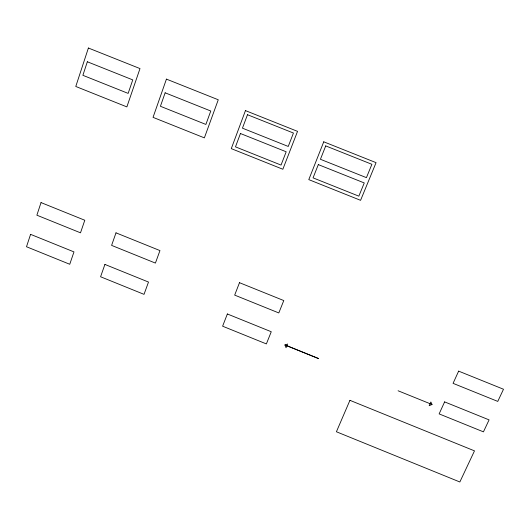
<?xml version="1.0" encoding="UTF-8"?>
<svg xmlns="http://www.w3.org/2000/svg" width="530" height="530" viewBox="0 0 530 530"><rect width="100%" height="100%" fill="white"/><g stroke="black" fill="none" stroke-linecap="round" stroke-linejoin="round"><path stroke-width="0.79" d="M285.339 345.096L287.558 343.99L286.041 347.733L284.941 344.957L318.629 358.598L284.888 344.917M431.996 404.496L429.181 405.695L430.85 401.998L432.063 404.509L398.09 390.769M88.391 48.018L75.777 86.47L126.869 106.894L139.993 68.582L88.391 48.018M30.581 234.346L26.5 246.748L69.755 264.271L73.975 251.902L30.581 234.346M41.029 202.586L36.881 215.193L80.5 232.822L84.793 220.248L41.029 202.586M87.337 61.771L82.885 75.313L128.147 93.393L132.758 79.891L87.337 61.771M166.433 79.116L153.044 117.355L204.368 137.873L218.267 99.772L166.433 79.116M104.913 264.424L100.581 276.759L144.028 294.355L148.499 282.059L104.913 264.424M115.997 232.842L111.598 245.383L155.409 263.085L159.961 250.584L115.997 232.842M165.141 92.81L160.418 106.278L205.885 124.437L210.774 111.008L165.141 92.81M245.456 110.611L231.285 148.632L282.848 169.249L297.542 131.361L245.456 110.611M240.454 133.52L235.479 146.856L281.046 165.069L286.187 151.779L240.454 133.52M247.483 114.718L242.455 128.174L288.247 146.452L293.441 133.037L247.483 114.718M227.357 313.972L222.613 326.195L266.371 343.917L271.261 331.74L227.357 313.972M239.494 282.689L234.677 295.111L278.806 312.938L283.782 300.556L239.494 282.689M323.75 141.808L308.791 179.617L360.585 200.327L376.068 162.657L323.75 141.808M318.311 164.605L313.058 177.861L358.837 196.153L364.256 182.943L318.311 164.605M325.725 145.902L320.425 159.285L366.429 177.643L371.894 164.307L325.725 145.902M349.939 400.329L336.411 431.764L459.848 481.982L474.496 450.864L349.939 400.329M444.61 401.886L439.132 413.897L483.446 431.851L489.077 419.879L444.61 401.886M458.642 371.132L453.07 383.349L497.769 401.409L503.5 389.239L458.642 371.132"/></g></svg>
